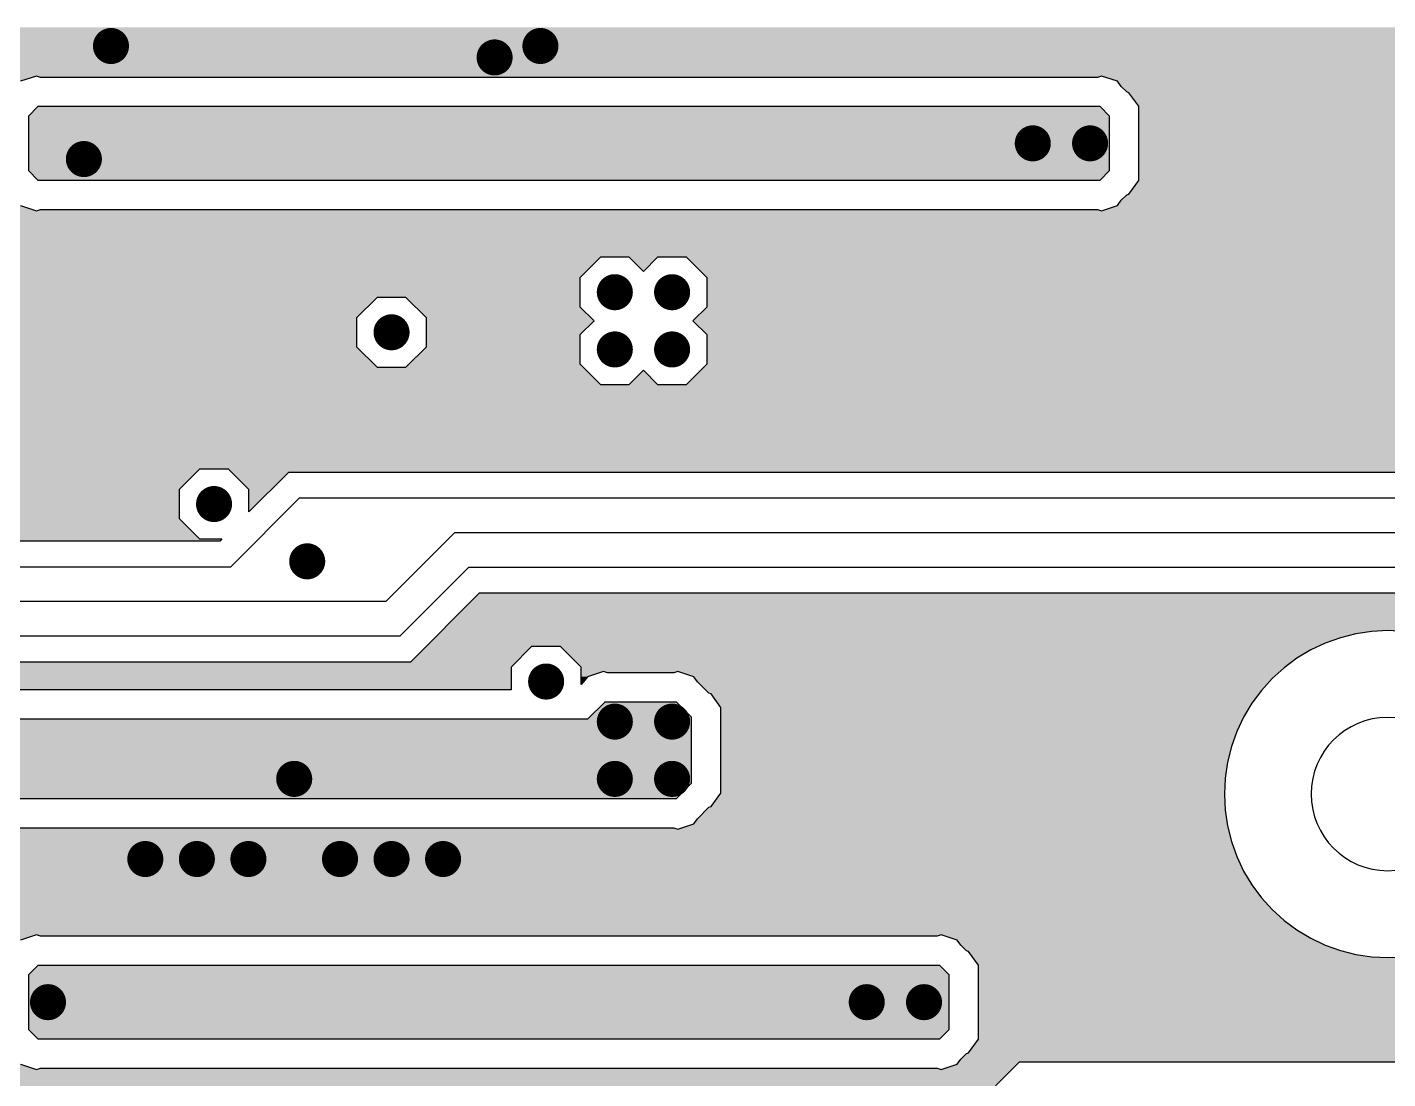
# Model space of a CAD drawing. Extents: x 295 to 953, y 10 to 290.
# Drawn here: x 630.87 to 680.66, y 205.2 to 243.69 of the extents above; entities that cross this region are included whole.
import ezdxf

# ---------------------------------------------------------------- set-up
doc = ezdxf.new("R2010")
doc.units = 0
doc.header["$LTSCALE"] = 5
doc.header["$MEASUREMENT"] = 0
doc.layers.get('0').update_dxf_attribs({"linetype": 'CONTINUOUS', "lineweight": 25})
doc.layers.add('L2-INT1_GBR', color=7, linetype='CONTINUOUS')

msp = doc.modelspace()

# ---------------------------------------------------------------- linework, layer by layer
at = {"const_width": 0.66}
for points in [[(633.602, 243.001, 1), (634.262, 243.001, 1)], [(649.318, 243.001, 1), (649.978, 243.001, 1)], [(647.642, 242.582, 1), (648.302, 242.582, 1)], [(667.339, 239.438, 1), (667.999, 239.438, 1)], [(669.435, 239.438, 1), (670.095, 239.438, 1)], [(632.61, 238.863, 1), (633.27, 238.863, 1)], [(652.042, 233.99, 1), (652.702, 233.99, 1)], [(654.138, 233.99, 1), (654.798, 233.99, 1)], [(643.87, 232.523, 1), (644.53, 232.523, 1)], [(652.042, 231.895, 1), (652.702, 231.895, 1)], [(654.138, 231.895, 1), (654.798, 231.895, 1)], [(637.374, 226.237, 1), (638.034, 226.237, 1)], [(640.783, 224.141, 1), (641.443, 224.141, 1)], [(649.528, 219.741, 1), (650.188, 219.741, 1)], [(652.042, 218.274, 1), (652.702, 218.274, 1)], [(654.138, 218.274, 1), (654.798, 218.274, 1)], [(640.307, 216.178, 1), (640.967, 216.178, 1)], [(652.042, 216.178, 1), (652.702, 216.178, 1)], [(654.138, 216.178, 1), (654.798, 216.178, 1)], [(634.859, 213.245, 1), (635.519, 213.245, 1)], [(636.745, 213.245, 1), (637.405, 213.245, 1)], [(638.631, 213.245, 1), (639.291, 213.245, 1)], [(641.984, 213.245, 1), (642.644, 213.245, 1)], [(643.87, 213.245, 1), (644.53, 213.245, 1)], [(645.756, 213.245, 1), (646.416, 213.245, 1)], [(631.297, 208.006, 1), (631.957, 208.006, 1)], [(661.262, 208.006, 1), (661.922, 208.006, 1)], [(663.358, 208.006, 1), (664.018, 208.006, 1)]]:
    msp.add_lwpolyline(points, format="xyb", close=True, dxfattribs=at)
at = {"layer": 'L2-INT1_GBR'}
for p, q in [((631.208, 241.903), (630.622, 241.712)), ((631.358, 241.854), (631.208, 241.903)), ((670.034, 241.854), (631.358, 241.854)), ((670.184, 241.903), (670.034, 241.854)), ((670.77, 241.712), (670.184, 241.903)), ((670.908, 241.524), (670.77, 241.712)), ((671.113, 241.318), (670.908, 241.524)), ((671.189, 241.293), (671.113, 241.318)), ((671.552, 240.795), (671.189, 241.293)), ((631.259, 240.781), (630.912, 240.435)), ((670.133, 240.781), (631.259, 240.781)), ((670.479, 240.435), (670.133, 240.781)), ((671.552, 238.082), (671.552, 240.795)), ((630.912, 240.435), (630.912, 238.442)), ((670.479, 238.442), (670.479, 240.435)), ((630.912, 238.442), (631.259, 238.095)), ((631.259, 238.095), (670.133, 238.095)), ((670.133, 238.095), (670.479, 238.442)), ((671.189, 237.584), (671.552, 238.082)), ((670.908, 237.353), (671.113, 237.559)), ((671.113, 237.559), (671.189, 237.584)), ((630.622, 237.165), (631.208, 236.973)), ((670.184, 236.973), (670.77, 237.165)), ((670.77, 237.165), (670.908, 237.353)), ((631.208, 236.973), (631.358, 237.023)), ((631.358, 237.023), (670.034, 237.023)), ((670.034, 237.023), (670.184, 236.973)), ((651.842, 235.269), (651.093, 234.52)), ((652.902, 235.269), (651.842, 235.269)), ((653.42, 234.751), (652.902, 235.269)), ((653.938, 235.269), (653.42, 234.751)), ((654.997, 235.269), (653.938, 235.269)), ((655.746, 234.52), (654.997, 235.269)), ((651.093, 234.52), (651.093, 233.46)), ((655.746, 233.46), (655.746, 234.52)), ((643.67, 233.802), (642.921, 233.053)), ((644.729, 233.802), (643.67, 233.802)), ((645.478, 233.053), (644.729, 233.802)), ((642.921, 233.053), (642.921, 231.994)), ((645.478, 231.994), (645.478, 233.053)), ((651.093, 233.46), (651.611, 232.942)), ((655.228, 232.942), (655.746, 233.46)), ((651.611, 232.942), (651.093, 232.424)), ((655.746, 232.424), (655.228, 232.942)), ((651.093, 232.424), (651.093, 231.365)), ((655.746, 231.365), (655.746, 232.424)), ((642.921, 231.994), (643.67, 231.244)), ((644.729, 231.244), (645.478, 231.994)), ((643.67, 231.244), (644.729, 231.244)), ((651.093, 231.365), (651.842, 230.616)), ((652.902, 230.616), (653.42, 231.134)), ((653.42, 231.134), (653.938, 230.616)), ((654.997, 230.616), (655.746, 231.365)), ((651.842, 230.616), (652.902, 230.616)), ((653.938, 230.616), (654.997, 230.616)), ((637.174, 227.515), (636.425, 226.766)), ((638.233, 227.515), (637.174, 227.515)), ((638.982, 226.766), (638.233, 227.515)), ((640.424, 227.395), (638.982, 225.953)), ((704.105, 227.395), (640.424, 227.395)), ((636.425, 226.766), (636.425, 225.707)), ((638.982, 225.953), (638.982, 226.766)), ((638.303, 223.932), (640.817, 226.446)), ((703.712, 226.446), (640.817, 226.446)), ((636.425, 225.707), (637.174, 224.958)), ((643.99, 222.674), (646.505, 225.189)), ((703.187, 225.189), (646.505, 225.189)), ((637.91, 224.88), (624.266, 224.88)), ((637.174, 224.958), (637.987, 224.958)), ((637.987, 224.958), (637.91, 224.88)), ((638.303, 223.932), (623.873, 223.932)), ((647.028, 223.932), (644.513, 221.417)), ((647.028, 223.932), (702.664, 223.932)), ((643.99, 222.674), (623.245, 222.674)), ((644.906, 220.468), (647.42, 222.983)), ((647.42, 222.983), (702.271, 222.983)), ((680.661, 221.605), (680.076, 221.575)), ((681.247, 221.575), (680.661, 221.605)), ((622.616, 221.417), (644.513, 221.417)), ((678.373, 221.15), (677.842, 220.897)), ((678.926, 221.346), (678.373, 221.15)), ((679.495, 221.49), (678.926, 221.346)), ((680.076, 221.575), (679.495, 221.49)), ((649.328, 221.019), (648.579, 220.27)), ((650.387, 221.019), (649.328, 221.019)), ((651.136, 220.27), (650.387, 221.019)), ((677.338, 220.597), (676.866, 220.247)), ((677.842, 220.897), (677.338, 220.597)), ((622.223, 220.468), (644.906, 220.468)), ((648.579, 220.27), (648.579, 219.432)), ((651.136, 219.637), (651.136, 220.27)), ((651.953, 220.11), (651.367, 219.919)), ((652.103, 220.061), (651.953, 220.11)), ((654.677, 220.11), (654.527, 220.061)), ((655.263, 219.919), (654.677, 220.11)), ((676.866, 220.247), (676.431, 219.853)), ((651.23, 219.731), (651.136, 219.637)), ((651.367, 219.919), (651.23, 219.731)), ((654.527, 220.061), (652.103, 220.061)), ((655.402, 219.731), (655.263, 219.919)), ((655.816, 219.315), (655.402, 219.731)), ((676.431, 219.853), (676.038, 219.417)), ((648.579, 219.432), (619.494, 219.432)), ((655.892, 219.29), (655.816, 219.315)), ((656.255, 218.792), (655.892, 219.29)), ((676.038, 219.417), (675.688, 218.945)), ((652.004, 218.988), (651.376, 218.36)), ((654.626, 218.988), (652.004, 218.988)), ((655.182, 218.432), (654.626, 218.988)), ((656.255, 215.66), (656.255, 218.792)), ((675.688, 218.945), (675.386, 218.442)), ((651.376, 218.36), (611.561, 218.36)), ((655.182, 216.02), (655.182, 218.432)), ((675.386, 218.442), (675.136, 217.911)), ((675.136, 217.911), (674.938, 217.358)), ((674.938, 217.358), (674.794, 216.789)), ((674.794, 216.789), (674.708, 216.208)), ((674.708, 216.208), (674.68, 215.622)), ((654.626, 215.464), (655.182, 216.02)), ((655.892, 215.162), (656.255, 215.66)), ((674.68, 215.622), (674.708, 215.036)), ((611.561, 215.464), (654.626, 215.464)), ((655.402, 214.721), (655.816, 215.137)), ((655.816, 215.137), (655.892, 215.162)), ((655.263, 214.533), (655.402, 214.721)), ((674.708, 215.036), (674.794, 214.456)), ((611.66, 214.391), (654.527, 214.391)), ((654.527, 214.391), (654.677, 214.342)), ((654.677, 214.342), (655.263, 214.533)), ((674.794, 214.456), (674.938, 213.886)), ((674.938, 213.886), (675.136, 213.334)), ((675.136, 213.334), (675.386, 212.802)), ((675.386, 212.802), (675.688, 212.299)), ((675.688, 212.299), (676.038, 211.827)), ((676.038, 211.827), (676.431, 211.392)), ((676.431, 211.392), (676.866, 210.999)), ((676.866, 210.999), (677.338, 210.649)), ((677.338, 210.649), (677.842, 210.347)), ((631.208, 210.471), (630.622, 210.28)), ((631.358, 210.421), (631.208, 210.471)), ((664.166, 210.421), (631.358, 210.421)), ((664.316, 210.471), (664.166, 210.421)), ((664.902, 210.28), (664.316, 210.471)), ((665.041, 210.091), (664.902, 210.28)), ((677.842, 210.347), (678.373, 210.096)), ((665.245, 209.885), (665.041, 210.091)), ((665.321, 209.86), (665.245, 209.885)), ((665.684, 209.362), (665.321, 209.86)), ((678.373, 210.096), (678.926, 209.898)), ((678.926, 209.898), (679.495, 209.755)), ((679.495, 209.755), (680.076, 209.669)), ((680.076, 209.669), (680.661, 209.641)), ((680.661, 209.641), (681.247, 209.669)), ((631.259, 209.349), (630.912, 209.002)), ((664.265, 209.349), (631.259, 209.349)), ((664.612, 209.002), (664.265, 209.349)), ((665.684, 206.65), (665.684, 209.362)), ((630.912, 209.002), (630.912, 207.009)), ((664.612, 207.009), (664.612, 209.002)), ((630.912, 207.009), (631.259, 206.663)), ((631.259, 206.663), (664.265, 206.663)), ((664.265, 206.663), (664.612, 207.009)), ((665.321, 206.151), (665.684, 206.65)), ((630.622, 205.732), (631.208, 205.541)), ((667.173, 205.811), (656.486, 195.124)), ((664.316, 205.541), (664.902, 205.732)), ((664.902, 205.732), (665.041, 205.92)), ((665.041, 205.92), (665.245, 206.126)), ((665.245, 206.126), (665.321, 206.151)), ((751.463, 205.811), (667.173, 205.811)), ((631.208, 205.541), (631.358, 205.59)), ((631.358, 205.59), (664.166, 205.59)), ((664.166, 205.59), (664.316, 205.541))]:
    msp.add_line(p, q, dxfattribs=at)
for start, end in [(0, 180), (180, 0)]:
    msp.add_arc((680.661, 215.622), 2.805, start, end, dxfattribs=at)
for points in [[(520.039, 243.441), (520.039, 243.689), (852.586, 243.441), (852.339, 243.689)], [(601.219, 242.692), (600.47, 243.441), (853.335, 242.692), (852.586, 243.441)], [(601.219, 241.903), (601.219, 242.692), (854.124, 241.903), (853.335, 242.692)], [(601.219, 241.712), (601.219, 241.903), (630.622, 241.712), (631.208, 241.903)], [(631.358, 241.854), (631.208, 241.903), (670.034, 241.854), (670.184, 241.903)], [(670.77, 241.712), (670.184, 241.903), (854.316, 241.712), (854.124, 241.903)], [(670.908, 241.524), (670.77, 241.712), (854.504, 241.524), (854.316, 241.712)], [(671.113, 241.318), (670.908, 241.524), (854.71, 241.318), (854.504, 241.524)], [(671.189, 241.293), (671.113, 241.318), (854.735, 241.293), (854.71, 241.318)], [(671.552, 240.795), (671.189, 241.293), (855.233, 240.795), (854.735, 241.293)], [(630.912, 240.435), (631.259, 240.781), (670.479, 240.435), (670.133, 240.781)], [(631.259, 240.781), (631.259, 240.781), (670.133, 240.781), (631.259, 240.781)], [(671.552, 239.717), (671.552, 240.795), (856.31, 239.717), (855.233, 240.795)], [(630.912, 238.442), (630.912, 240.435), (670.479, 238.442), (670.479, 240.435)], [(671.552, 238.308), (671.552, 239.717), (857.72, 238.308), (856.31, 239.717)], [(631.259, 238.095), (630.912, 238.442), (670.133, 238.095), (670.479, 238.442)], [(671.189, 237.584), (671.552, 238.082), (731.281, 237.584), (731.78, 238.082)], [(671.552, 238.082), (671.552, 238.308), (731.78, 238.082), (732.006, 238.308)], [(671.552, 238.308), (671.552, 238.308), (732.006, 238.308), (733.885, 238.308)], [(670.908, 237.353), (671.113, 237.559), (731.05, 237.353), (731.256, 237.559)], [(671.113, 237.559), (671.189, 237.584), (731.256, 237.559), (731.281, 237.584)], [(629.133, 237.034), (629.003, 237.165), (631.021, 237.034), (630.622, 237.165)], [(629.133, 236.973), (629.133, 237.034), (631.208, 236.973), (631.021, 237.034)], [(670.204, 236.98), (670.77, 237.165), (730.676, 236.98), (730.861, 237.165)], [(670.77, 237.165), (670.908, 237.353), (730.861, 237.165), (731.05, 237.353)], [(629.133, 235.975), (629.133, 236.973), (730.676, 235.975), (730.676, 236.973)], [(631.208, 236.973), (631.358, 237.023), (670.184, 236.973), (670.034, 237.023)], [(631.358, 237.023), (631.358, 237.023), (644.729, 237.023), (631.358, 237.023)], [(670.184, 236.973), (670.204, 236.98), (730.676, 236.973), (730.676, 236.98)], [(628.427, 235.269), (629.133, 235.975), (730.676, 235.269), (730.676, 235.975)], [(585.496, 234.52), (585.496, 235.226), (651.093, 234.52), (651.8, 235.226)], [(628.384, 235.226), (628.427, 235.269), (651.8, 235.226), (651.842, 235.269)], [(628.427, 235.269), (628.427, 235.269), (651.842, 235.269), (652.902, 235.269)], [(653.42, 234.751), (652.902, 235.269), (653.42, 234.751), (653.938, 235.269)], [(652.902, 235.269), (652.902, 235.269), (653.938, 235.269), (654.997, 235.269)], [(655.166, 235.1), (654.997, 235.269), (730.676, 235.1), (730.676, 235.269)], [(655.746, 234.52), (655.166, 235.1), (731.257, 234.52), (730.676, 235.1)], [(585.496, 234.104), (585.496, 234.52), (651.093, 234.104), (651.093, 234.52)], [(585.798, 233.802), (585.496, 234.104), (651.093, 233.802), (651.093, 234.104)], [(655.746, 233.771), (655.746, 234.52), (732.006, 233.771), (731.257, 234.52)], [(586.547, 233.053), (585.798, 233.802), (642.921, 233.053), (643.67, 233.802)], [(585.798, 233.802), (585.798, 233.802), (643.67, 233.802), (644.729, 233.802)], [(645.071, 233.46), (644.729, 233.802), (651.093, 233.46), (651.093, 233.802)], [(655.746, 233.46), (655.746, 233.771), (754.631, 233.46), (754.631, 233.771)], [(587.265, 232.335), (586.547, 233.053), (642.921, 232.335), (642.921, 233.053)], [(645.478, 233.053), (645.071, 233.46), (651.501, 233.053), (651.093, 233.46)], [(645.478, 232.942), (645.478, 233.053), (651.611, 232.942), (651.501, 233.053)], [(655.228, 232.942), (655.746, 233.46), (754.631, 232.942), (754.631, 233.46)], [(645.478, 232.424), (645.478, 232.942), (651.093, 232.424), (651.611, 232.942)], [(655.746, 232.424), (655.228, 232.942), (754.631, 232.424), (754.631, 232.942)], [(628.726, 231.994), (628.384, 232.335), (642.921, 231.994), (642.921, 232.335)], [(645.478, 231.994), (645.478, 232.424), (651.093, 231.994), (651.093, 232.424)], [(655.746, 231.756), (655.746, 232.424), (754.631, 231.756), (754.631, 232.424)], [(629.133, 231.586), (628.726, 231.994), (643.328, 231.586), (642.921, 231.994)], [(629.133, 231.244), (629.133, 231.586), (643.67, 231.244), (643.328, 231.586)], [(644.85, 231.365), (645.478, 231.994), (651.093, 231.365), (651.093, 231.994)], [(655.746, 231.365), (655.746, 231.756), (755.022, 231.365), (754.631, 231.756)], [(629.133, 230.616), (629.133, 231.244), (651.842, 230.616), (651.214, 231.244)], [(644.729, 231.244), (644.85, 231.365), (651.214, 231.244), (651.093, 231.365)], [(652.902, 230.616), (653.42, 231.134), (653.938, 230.616), (653.42, 231.134)], [(654.997, 230.616), (655.746, 231.365), (755.771, 230.616), (755.022, 231.365)], [(629.133, 230.527), (629.133, 230.616), (755.86, 230.527), (755.771, 230.616)], [(628.384, 229.778), (628.889, 230.282), (785.197, 229.778), (785.702, 230.282)], [(628.889, 230.282), (629.133, 230.527), (756.104, 230.282), (755.86, 230.527)], [(621.59, 229.086), (621.59, 229.778), (784.506, 229.086), (785.197, 229.778)], [(621.072, 228.542), (621.59, 229.06), (750.39, 228.542), (750.908, 229.06)], [(621.59, 229.06), (621.59, 229.086), (750.908, 229.06), (750.935, 229.086)], [(621.59, 229.086), (621.59, 229.086), (750.935, 229.086), (784.506, 229.086)], [(621.19, 228.423), (621.072, 228.542), (750.272, 228.423), (750.39, 228.542)], [(621.59, 228.024), (621.19, 228.423), (709.741, 228.024), (710.14, 228.423)], [(621.19, 228.423), (621.19, 228.423), (710.14, 228.423), (711.952, 228.423)], [(621.59, 227.515), (621.59, 228.024), (709.233, 227.515), (709.741, 228.024)], [(628.086, 226.766), (627.337, 227.515), (636.425, 226.766), (637.174, 227.515)], [(627.337, 227.515), (627.337, 227.515), (637.174, 227.515), (638.233, 227.515)], [(638.354, 227.395), (638.233, 227.515), (709.112, 227.395), (709.233, 227.515)], [(638.982, 226.766), (638.354, 227.395), (639.796, 226.766), (640.424, 227.395)], [(638.354, 227.395), (638.354, 227.395), (640.424, 227.395), (704.105, 227.395)], [(628.086, 225.707), (628.086, 226.766), (636.425, 225.707), (636.425, 226.766)], [(638.982, 225.953), (638.982, 226.766), (638.982, 225.953), (639.796, 226.766)], [(627.337, 224.958), (628.086, 225.707), (637.174, 224.958), (636.425, 225.707)], [(624.189, 224.958), (624.188, 224.958), (637.987, 224.958), (637.174, 224.958)], [(624.266, 224.88), (624.189, 224.958), (637.91, 224.88), (637.987, 224.958)], [(646.384, 221.947), (647.133, 222.696), (696.147, 221.947), (696.896, 222.696)], [(647.133, 222.696), (647.42, 222.983), (702.559, 222.696), (702.271, 222.983)], [(647.133, 222.696), (647.133, 222.696), (696.896, 222.696), (697.955, 222.696)], [(647.42, 222.983), (647.42, 222.983), (650.387, 222.983), (647.42, 222.983)], [(646.013, 221.575), (646.043, 221.605), (680.076, 221.575), (680.661, 221.605)], [(646.043, 221.605), (646.384, 221.947), (696.147, 221.605), (696.147, 221.947)], [(681.247, 221.575), (680.661, 221.605), (696.147, 221.575), (696.147, 221.605)], [(645.457, 221.019), (645.587, 221.15), (678.098, 221.019), (678.373, 221.15)], [(645.587, 221.15), (645.784, 221.346), (678.373, 221.15), (678.926, 221.346)], [(645.784, 221.346), (645.927, 221.49), (678.926, 221.346), (679.495, 221.49)], [(645.927, 221.49), (646.013, 221.575), (679.495, 221.49), (680.076, 221.575)], [(644.906, 220.468), (645.457, 221.019), (648.777, 220.468), (649.328, 221.019)], [(645.457, 221.019), (645.457, 221.019), (649.328, 221.019), (650.387, 221.019)], [(650.509, 220.897), (650.387, 221.019), (677.842, 220.897), (678.098, 221.019)], [(650.81, 220.597), (650.509, 220.897), (677.338, 220.597), (677.842, 220.897)], [(651.136, 220.27), (650.81, 220.597), (676.898, 220.27), (677.338, 220.597)], [(619.494, 220.27), (619.296, 220.468), (648.579, 220.27), (648.777, 220.468)], [(619.494, 219.432), (619.494, 220.27), (648.579, 219.432), (648.579, 220.27)], [(651.136, 220.247), (651.136, 220.27), (676.866, 220.247), (676.898, 220.27)], [(651.136, 220.11), (651.136, 220.247), (676.715, 220.11), (676.866, 220.247)], [(651.136, 219.919), (651.136, 220.11), (651.367, 219.919), (651.953, 220.11)], [(652.103, 220.061), (651.953, 220.11), (654.527, 220.061), (654.677, 220.11)], [(655.263, 219.919), (654.677, 220.11), (676.504, 219.919), (676.715, 220.11)], [(651.136, 219.731), (651.136, 219.919), (651.23, 219.731), (651.367, 219.919)], [(651.136, 219.637), (651.136, 219.731), (651.136, 219.637), (651.23, 219.731)], [(655.312, 219.853), (655.263, 219.919), (676.431, 219.853), (676.504, 219.919)], [(655.402, 219.731), (655.312, 219.853), (676.321, 219.731), (676.431, 219.853)], [(655.714, 219.417), (655.402, 219.731), (676.038, 219.417), (676.321, 219.731)], [(655.816, 219.315), (655.714, 219.417), (675.962, 219.315), (676.038, 219.417)], [(655.892, 219.29), (655.816, 219.315), (675.944, 219.29), (675.962, 219.315)], [(656.143, 218.945), (655.892, 219.29), (675.688, 218.945), (675.944, 219.29)], [(651.448, 218.432), (652.004, 218.988), (655.182, 218.432), (654.626, 218.988)], [(652.004, 218.988), (652.004, 218.988), (654.626, 218.988), (652.004, 218.988)], [(656.255, 218.792), (656.143, 218.945), (675.596, 218.792), (675.688, 218.945)], [(656.255, 218.442), (656.255, 218.792), (675.386, 218.442), (675.596, 218.792)], [(611.005, 217.804), (611.561, 218.36), (655.182, 217.804), (655.182, 218.36)], [(651.376, 218.36), (651.448, 218.432), (655.182, 218.36), (655.182, 218.432)], [(656.255, 217.911), (656.255, 218.442), (675.136, 217.911), (675.386, 218.442)], [(611.005, 216.02), (611.005, 217.804), (655.182, 216.02), (655.182, 217.804)], [(656.255, 217.358), (656.255, 217.911), (674.938, 217.358), (675.136, 217.911)], [(656.255, 216.789), (656.255, 217.358), (674.794, 216.789), (674.938, 217.358)], [(656.255, 216.208), (656.255, 216.789), (674.708, 216.208), (674.794, 216.789)], [(656.255, 215.66), (656.255, 216.208), (674.682, 215.66), (674.708, 216.208)], [(611.561, 215.464), (611.005, 216.02), (654.626, 215.464), (655.182, 216.02)], [(655.892, 215.162), (656.227, 215.622), (674.702, 215.162), (674.68, 215.622)], [(656.227, 215.622), (656.255, 215.66), (674.68, 215.622), (674.682, 215.66)], [(655.715, 215.036), (655.816, 215.137), (674.708, 215.036), (674.703, 215.137)], [(655.816, 215.137), (655.892, 215.162), (674.703, 215.137), (674.702, 215.162)], [(655.263, 214.533), (655.402, 214.721), (674.782, 214.533), (674.755, 214.721)], [(655.402, 214.721), (655.715, 215.036), (674.755, 214.721), (674.708, 215.036)], [(536.722, 213.972), (536.722, 214.342), (674.916, 213.972), (674.823, 214.342)], [(611.51, 214.342), (611.66, 214.391), (654.677, 214.342), (654.527, 214.391)], [(654.677, 214.342), (655.026, 214.456), (674.823, 214.342), (674.794, 214.456)], [(655.026, 214.456), (655.263, 214.533), (674.794, 214.456), (674.782, 214.533)], [(536.1, 213.35), (536.636, 213.886), (675.13, 213.35), (674.938, 213.886)], [(536.636, 213.886), (536.722, 213.972), (674.938, 213.886), (674.916, 213.972)], [(536.116, 213.334), (536.1, 213.35), (675.136, 213.334), (675.13, 213.35)], [(536.602, 212.847), (536.116, 213.334), (675.365, 212.847), (675.136, 213.334)], [(599.721, 212.802), (599.676, 212.847), (675.386, 212.802), (675.365, 212.847)], [(600.224, 212.299), (599.721, 212.802), (675.688, 212.299), (675.386, 212.802)], [(600.425, 212.098), (600.224, 212.299), (675.837, 212.098), (675.688, 212.299)], [(600.425, 211.827), (600.425, 212.098), (676.038, 211.827), (675.837, 212.098)], [(600.425, 211.392), (600.425, 211.827), (676.431, 211.392), (676.038, 211.827)], [(600.425, 211.039), (600.425, 211.392), (676.822, 211.039), (676.431, 211.392)], [(599.858, 210.471), (600.036, 210.649), (677.635, 210.471), (677.338, 210.649)], [(600.036, 210.649), (600.386, 210.999), (677.338, 210.649), (676.866, 210.999)], [(600.386, 210.999), (600.425, 211.039), (676.866, 210.999), (676.822, 211.039)], [(599.676, 210.289), (599.858, 210.471), (630.652, 210.289), (631.208, 210.471)], [(631.358, 210.421), (631.208, 210.471), (664.166, 210.421), (664.316, 210.471)], [(664.695, 210.347), (664.316, 210.471), (677.842, 210.347), (677.635, 210.471)], [(664.902, 210.28), (664.695, 210.347), (677.985, 210.28), (677.842, 210.347)], [(665.037, 210.096), (664.902, 210.28), (678.373, 210.096), (677.985, 210.28)], [(665.041, 210.091), (665.037, 210.096), (678.387, 210.091), (678.373, 210.096)], [(665.232, 209.898), (665.041, 210.091), (678.926, 209.898), (678.387, 210.091)], [(665.245, 209.885), (665.232, 209.898), (678.978, 209.885), (678.926, 209.898)], [(665.321, 209.86), (665.245, 209.885), (679.076, 209.86), (678.978, 209.885)], [(665.398, 209.755), (665.321, 209.86), (679.495, 209.755), (679.076, 209.86)], [(665.461, 209.669), (665.398, 209.755), (680.076, 209.669), (679.495, 209.755)], [(665.481, 209.641), (665.461, 209.669), (680.661, 209.641), (680.076, 209.669)], [(665.653, 209.405), (665.481, 209.641), (700.478, 209.405), (700.478, 209.641)], [(680.661, 209.641), (681.247, 209.669), (700.478, 209.641), (700.478, 209.669)], [(630.912, 209.002), (631.259, 209.349), (664.612, 209.002), (664.265, 209.349)], [(631.259, 209.349), (631.259, 209.349), (664.265, 209.349), (631.259, 209.349)], [(665.684, 209.362), (665.653, 209.405), (700.521, 209.362), (700.478, 209.405)], [(665.684, 208.125), (665.684, 209.362), (701.758, 208.125), (700.521, 209.362)], [(630.912, 207.009), (630.912, 209.002), (664.612, 207.009), (664.612, 209.002)], [(665.684, 207.041), (665.684, 208.125), (732.006, 207.041), (730.922, 208.125)], [(631.259, 206.663), (630.912, 207.009), (664.265, 206.663), (664.612, 207.009)], [(665.684, 206.744), (665.684, 207.041), (754.631, 206.744), (754.928, 207.041)], [(665.684, 206.65), (665.684, 206.744), (754.631, 206.65), (754.631, 206.744)], [(665.321, 206.151), (665.684, 206.65), (754.631, 206.151), (754.631, 206.65)], [(629.133, 205.602), (629.003, 205.732), (631.021, 205.602), (630.622, 205.732)], [(664.316, 205.541), (664.902, 205.732), (666.902, 205.541), (667.093, 205.732)], [(664.902, 205.732), (664.961, 205.811), (667.093, 205.732), (667.173, 205.811)], [(664.961, 205.811), (665.041, 205.92), (754.631, 205.811), (754.631, 205.92)], [(664.961, 205.811), (664.961, 205.811), (667.173, 205.811), (751.463, 205.811)], [(665.041, 205.92), (665.245, 206.126), (754.631, 205.92), (754.631, 206.126)], [(665.245, 206.126), (665.321, 206.151), (754.631, 206.126), (754.631, 206.151)], [(629.133, 205.541), (629.133, 205.602), (631.208, 205.541), (631.021, 205.602)], [(629.133, 204.542), (629.133, 205.541), (665.904, 204.542), (666.902, 205.541)], [(631.208, 205.541), (631.358, 205.59), (664.316, 205.541), (664.166, 205.59)], [(631.358, 205.59), (631.358, 205.59), (638.233, 205.59), (631.358, 205.59)]]:
    msp.add_solid(points, dxfattribs=at)

doc.saveas('drawing.dxf')
